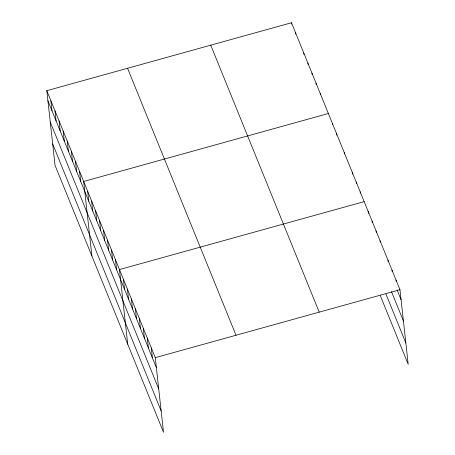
<?xml version="1.0" encoding="UTF-8"?>
<svg xmlns="http://www.w3.org/2000/svg" width="455" height="455" viewBox="0 0 455 455"><rect width="100%" height="100%" fill="white"/><g stroke="black" fill="none" stroke-linecap="round" stroke-linejoin="round"><path stroke-width="0.68" d="M46.797 90.693L155.269 357.664L163.504 432.25L55.032 165.279L46.797 90.693L291.501 22.75L399.968 289.721L408.203 364.307L380.363 295.784M328.379 113.517L83.674 181.465L91.91 256.051M364.176 201.616L119.472 269.565L127.707 344.151M155.269 357.664L399.968 289.721M397.096 289.943L401.077 299.731M391.493 291.672L403.426 321.042M385.965 294.049L405.849 342.996M210.745 45.17L319.217 312.141M127.548 68.273L236.02 335.244M47.9 100.709L156.372 367.674M50.255 122.014L158.727 388.985M52.678 143.973L161.15 410.939M395.992 279.927L396.14 281.264M392.017 270.139L392.164 271.476M388.035 260.351L388.183 261.688M380.084 240.775L380.232 242.111M376.103 230.986L376.251 232.323M372.127 221.198L372.275 222.529M368.152 211.41L368.374 213.412M360.195 191.828L360.343 193.165M356.22 182.04L356.367 183.376M352.244 172.252L352.466 174.254M344.287 152.675L344.435 154.012M336.33 133.099L336.552 135.101M332.355 123.311L332.503 124.642M320.183 93.349L320.331 94.685M316.083 83.265L316.231 84.596M311.988 73.175L312.136 74.512M307.887 63.091L308.035 64.428M303.792 53.008L303.94 54.344M295.596 32.834L295.744 34.17M291.501 22.75L291.644 24.087M151.287 347.876L152.397 357.886M147.312 338.088L148.415 348.098M143.336 328.294L144.44 338.31M139.355 318.506L140.464 328.521M135.38 308.717L136.489 318.733M131.404 298.929L132.507 308.939M127.428 289.141L128.532 299.151M123.447 279.353L124.556 289.363M115.496 259.777L116.599 269.787M111.515 249.988L112.624 259.998M107.539 240.194L108.643 250.21M103.564 230.406L104.667 240.422M99.588 220.618L100.691 230.628M95.607 210.83L96.716 220.84M91.631 201.042L92.735 211.052M87.656 191.254L88.759 201.264M79.579 171.376L80.683 181.391M75.479 161.292L76.588 171.302M71.384 151.208L72.487 161.218M67.283 141.124L68.392 151.134M63.188 131.034L64.291 141.05M59.087 120.95L60.197 130.96M54.992 110.866L56.096 120.876M50.892 100.782L52.001 110.793"/></g></svg>
